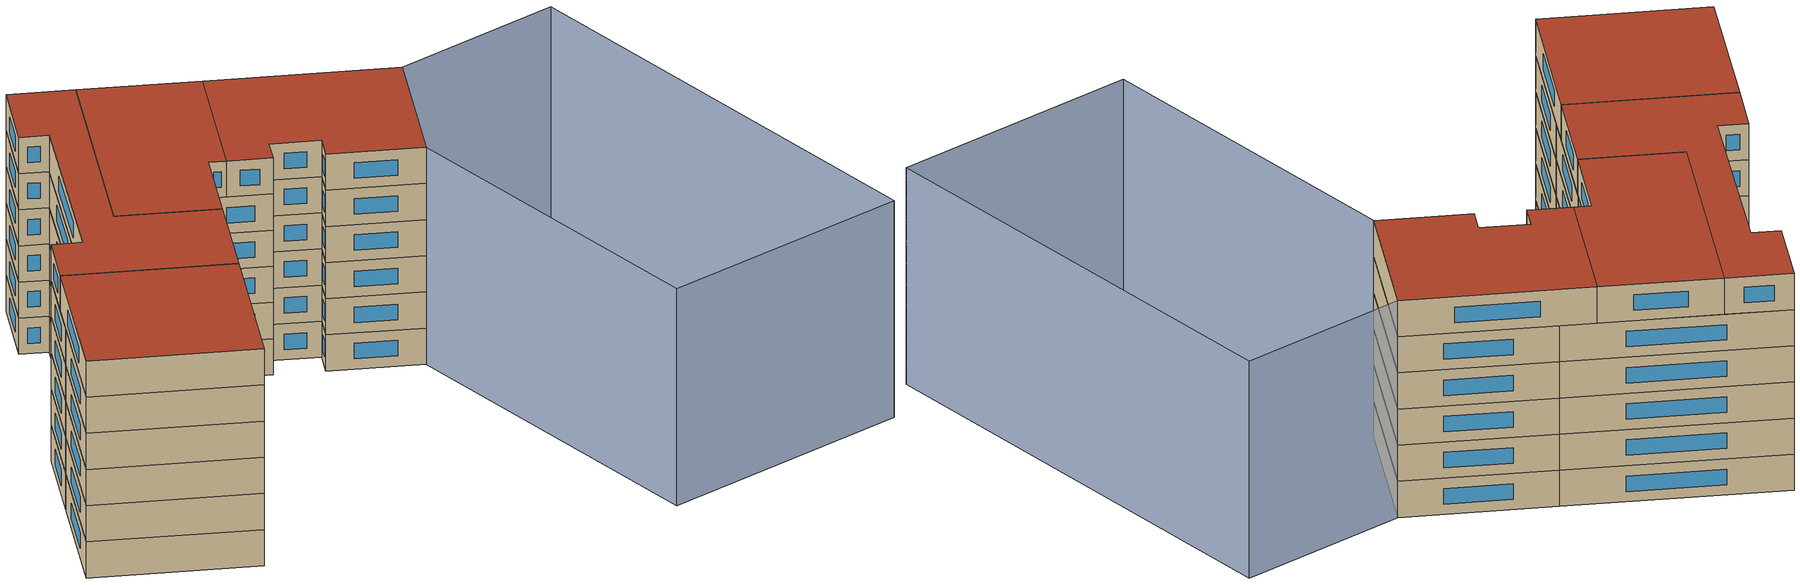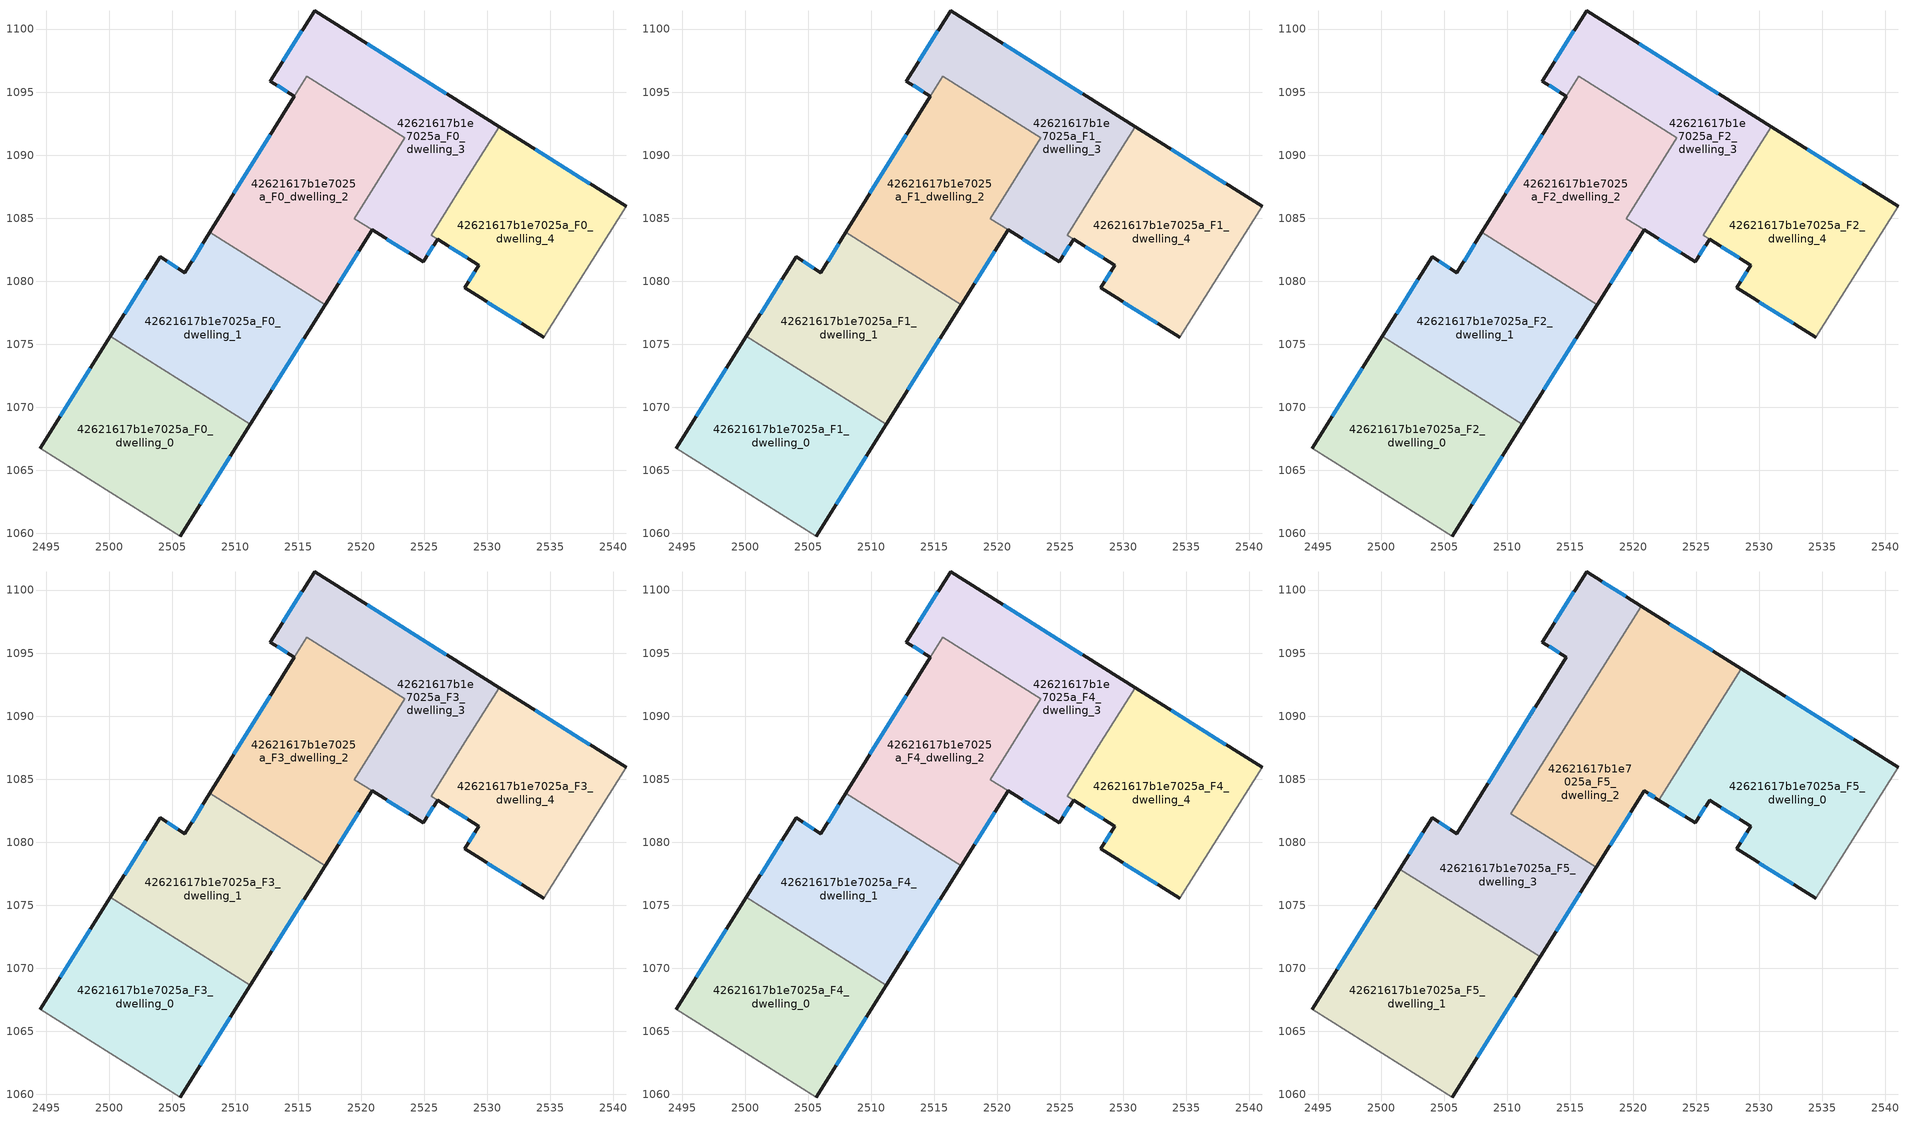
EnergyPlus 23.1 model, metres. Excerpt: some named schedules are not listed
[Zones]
42621617b1e7025a_F0_dwelling_0
 floor ground (EU_floor_Construction): 2511.2,1068.67 2505.61,1059.77 2494.5,1066.74 2500.09,1075.64 z0
 wall outside (EU_wall_Construction): 2505.61,1059.77 2511.2,1068.67 / 2500.09,1075.64 2494.5,1066.74 z0:3
 wall to 42621617b1e7025a_F0_dwelling_1 (EU_wall_Construction): 2511.2,1068.67 2500.09,1075.64 z0:3
 wall adiabatic (EU_wall_Construction): 2494.5,1066.74 2505.61,1059.77 z0:3
 window (EU_Window_Construction): 2507.21,1062.31 2509.6,1066.13 / 2498.49,1073.1 2496.1,1069.29 z0.86:2.14
42621617b1e7025a_F0_dwelling_1
 floor ground (EU_floor_Construction): 2517.14,1078.13 2511.2,1068.67 2500.09,1075.64 2504.03,1081.92 2506,1080.69 2507.98,1083.88 z0
 wall outside (EU_wall_Construction): 2507.98,1083.88 2506,1080.69 2504.03,1081.92 2500.09,1075.64 / 2511.2,1068.67 2517.14,1078.13 z0:3
 wall to 42621617b1e7025a_F0_dwelling_2 (EU_wall_Construction): 2517.14,1078.13 2507.98,1083.88 z0:3
 window (EU_Window_Construction): 2505.44,1081.04 2504.59,1081.57 / 2507.41,1082.96 2506.57,1081.6 / 2512.9,1071.37 2515.44,1075.43 / 2502.9,1080.13 2501.21,1077.44 z0.86:2.14
42621617b1e7025a_F0_dwelling_2
 floor ground (EU_floor_Construction): 2523.46,1091.37 2519.43,1084.97 2520.86,1084.07 2517.14,1078.13 2507.98,1083.88 2515.66,1096.27 z0
 wall outside (EU_wall_Construction): 2517.14,1078.13 2520.86,1084.07 / 2514.68,1094.69 2507.98,1083.88 z0:3
 wall to 42621617b1e7025a_F0_dwelling_3 (EU_wall_Construction): 2520.86,1084.07 2519.43,1084.97 2523.46,1091.37 2515.66,1096.27 2514.68,1094.69 z0:3
 window (EU_Window_Construction): 2518.2,1079.83 2519.8,1082.37 / 2512.76,1091.6 2509.89,1086.97 z0.86:2.14
42621617b1e7025a_F0_dwelling_3
 floor ground (EU_floor_Construction): 2530.93,1092.26 2525.53,1083.65 2526.04,1083.33 2524.91,1081.53 2519.43,1084.97 2523.46,1091.37 2515.65,1096.27 2514.67,1094.69 2512.78,1095.86 2516.28,1101.45 z0
 wall outside (EU_wall_Construction): 2530.93,1092.26 2516.28,1101.45 2512.78,1095.86 2514.67,1094.69 / 2520.86,1084.07 2524.91,1081.53 2526.04,1083.33 z0:3
 wall to 42621617b1e7025a_F0_dwelling_4 (EU_wall_Construction): 2526.04,1083.33 2525.53,1083.65 2528.01,1087.61 2530.93,1092.26 z0:3
 window (EU_Window_Construction): 2513.32,1095.53 2514.13,1095.03 / 2515.28,1099.85 2513.78,1097.46 / 2526.74,1094.89 2520.47,1098.82 / 2525.23,1082.04 2525.72,1082.81 / 2522.02,1083.34 2523.75,1082.26 z0.86:2.14
42621617b1e7025a_F0_dwelling_4
 floor ground (EU_floor_Construction): 2540.99,1085.94 2534.46,1075.54 2528.19,1079.47 2529.33,1081.26 2525.53,1083.65 2530.93,1092.26 z0
 wall outside (EU_wall_Construction): 2540.99,1085.94 2530.93,1092.26 / 2526.04,1083.33 2529.33,1081.26 2528.19,1079.47 2534.46,1075.54 z0:3
 wall adiabatic (EU_wall_Construction): 2534.46,1075.54 2540.99,1085.94 z0:3
 window (EU_Window_Construction): 2529.98,1078.35 2532.67,1076.66 / 2529,1080.75 2528.51,1079.99 / 2538.12,1087.75 2533.8,1090.46 / 2526.98,1082.74 2528.39,1081.85 z0.86:2.14
42621617b1e7025a_F1_dwelling_0
 floor to 42621617b1e7025a_F0_dwelling_0 (EU_floor_Construction): 2511.2,1068.67 2505.61,1059.77 2494.5,1066.74 2500.09,1075.64 z3
 wall outside (EU_wall_Construction): 2505.61,1059.77 2511.2,1068.67 / 2500.09,1075.64 2494.5,1066.74 z3:6
 wall to 42621617b1e7025a_F1_dwelling_1 (EU_wall_Construction): 2511.2,1068.67 2500.09,1075.64 z3:6
 wall adiabatic (EU_wall_Construction): 2494.5,1066.74 2505.61,1059.77 z3:6
 window (EU_Window_Construction): 2507.21,1062.31 2509.6,1066.13 / 2498.49,1073.1 2496.1,1069.29 z3.86:5.14
42621617b1e7025a_F1_dwelling_1
 floor to 42621617b1e7025a_F0_dwelling_1 (EU_floor_Construction): 2517.14,1078.13 2511.2,1068.67 2500.09,1075.64 2504.03,1081.92 2506,1080.69 2507.98,1083.88 z3
 wall outside (EU_wall_Construction): 2507.98,1083.88 2506,1080.69 2504.03,1081.92 2500.09,1075.64 / 2511.2,1068.67 2517.14,1078.13 z3:6
 wall to 42621617b1e7025a_F1_dwelling_2 (EU_wall_Construction): 2517.14,1078.13 2507.98,1083.88 z3:6
 window (EU_Window_Construction): 2505.44,1081.04 2504.59,1081.57 / 2507.41,1082.96 2506.57,1081.6 / 2512.9,1071.37 2515.44,1075.43 / 2502.9,1080.13 2501.21,1077.44 z3.86:5.14
42621617b1e7025a_F1_dwelling_2
 floor to 42621617b1e7025a_F0_dwelling_2 (EU_floor_Construction): 2523.46,1091.37 2519.43,1084.97 2520.86,1084.07 2517.14,1078.13 2507.98,1083.88 2515.66,1096.27 z3
 wall outside (EU_wall_Construction): 2517.14,1078.13 2520.86,1084.07 / 2514.68,1094.69 2507.98,1083.88 z3:6
 wall to 42621617b1e7025a_F1_dwelling_3 (EU_wall_Construction): 2520.86,1084.07 2519.43,1084.97 2523.46,1091.37 2515.66,1096.27 2514.68,1094.69 z3:6
 window (EU_Window_Construction): 2518.2,1079.83 2519.8,1082.37 / 2512.76,1091.6 2509.89,1086.97 z3.86:5.14
42621617b1e7025a_F1_dwelling_3
 floor to 42621617b1e7025a_F0_dwelling_3 (EU_floor_Construction): 2530.93,1092.26 2525.53,1083.65 2526.04,1083.33 2524.91,1081.53 2519.43,1084.97 2523.46,1091.37 2515.65,1096.27 2514.67,1094.69 2512.78,1095.86 2516.28,1101.45 z3
 wall outside (EU_wall_Construction): 2530.93,1092.26 2516.28,1101.45 2512.78,1095.86 2514.67,1094.69 / 2520.86,1084.07 2524.91,1081.53 2526.04,1083.33 z3:6
 wall to 42621617b1e7025a_F1_dwelling_4 (EU_wall_Construction): 2526.04,1083.33 2525.53,1083.65 2528.01,1087.61 2530.93,1092.26 z3:6
 window (EU_Window_Construction): 2513.32,1095.53 2514.13,1095.03 / 2515.28,1099.85 2513.78,1097.46 / 2526.74,1094.89 2520.47,1098.82 / 2525.23,1082.04 2525.72,1082.81 / 2522.02,1083.34 2523.75,1082.26 z3.86:5.14
42621617b1e7025a_F1_dwelling_4
 floor to 42621617b1e7025a_F0_dwelling_4 (EU_floor_Construction): 2540.99,1085.94 2534.46,1075.54 2528.19,1079.47 2529.33,1081.26 2525.53,1083.65 2530.93,1092.26 z3
 wall outside (EU_wall_Construction): 2540.99,1085.94 2530.93,1092.26 / 2526.04,1083.33 2529.33,1081.26 2528.19,1079.47 2534.46,1075.54 z3:6
 wall adiabatic (EU_wall_Construction): 2534.46,1075.54 2540.99,1085.94 z3:6
 window (EU_Window_Construction): 2529.98,1078.35 2532.67,1076.66 / 2529,1080.75 2528.51,1079.99 / 2538.12,1087.75 2533.8,1090.46 / 2526.98,1082.74 2528.39,1081.85 z3.86:5.14
42621617b1e7025a_F2_dwelling_0
 floor to 42621617b1e7025a_F1_dwelling_0 (EU_floor_Construction): 2511.2,1068.67 2505.61,1059.77 2494.5,1066.74 2500.09,1075.64 z6
 wall outside (EU_wall_Construction): 2505.61,1059.77 2511.2,1068.67 / 2500.09,1075.64 2494.5,1066.74 z6:9
 wall to 42621617b1e7025a_F2_dwelling_1 (EU_wall_Construction): 2511.2,1068.67 2500.09,1075.64 z6:9
 wall adiabatic (EU_wall_Construction): 2494.5,1066.74 2505.61,1059.77 z6:9
 window (EU_Window_Construction): 2507.21,1062.31 2509.6,1066.13 / 2498.49,1073.1 2496.1,1069.29 z6.86:8.14
42621617b1e7025a_F2_dwelling_1
 floor to 42621617b1e7025a_F1_dwelling_1 (EU_floor_Construction): 2517.14,1078.13 2511.2,1068.67 2500.09,1075.64 2504.03,1081.92 2506,1080.69 2507.98,1083.88 z6
 wall outside (EU_wall_Construction): 2507.98,1083.88 2506,1080.69 2504.03,1081.92 2500.09,1075.64 / 2511.2,1068.67 2517.14,1078.13 z6:9
 wall to 42621617b1e7025a_F2_dwelling_2 (EU_wall_Construction): 2517.14,1078.13 2507.98,1083.88 z6:9
 window (EU_Window_Construction): 2505.44,1081.04 2504.59,1081.57 / 2507.41,1082.96 2506.57,1081.6 / 2512.9,1071.37 2515.44,1075.43 / 2502.9,1080.13 2501.21,1077.44 z6.86:8.14
42621617b1e7025a_F2_dwelling_2
 floor to 42621617b1e7025a_F1_dwelling_2 (EU_floor_Construction): 2523.46,1091.37 2519.43,1084.97 2520.86,1084.07 2517.14,1078.13 2507.98,1083.88 2515.66,1096.27 z6
 wall outside (EU_wall_Construction): 2517.14,1078.13 2520.86,1084.07 / 2514.68,1094.69 2507.98,1083.88 z6:9
 wall to 42621617b1e7025a_F2_dwelling_3 (EU_wall_Construction): 2520.86,1084.07 2519.43,1084.97 2523.46,1091.37 2515.66,1096.27 2514.68,1094.69 z6:9
 window (EU_Window_Construction): 2518.2,1079.83 2519.8,1082.37 / 2512.76,1091.6 2509.89,1086.97 z6.86:8.14
42621617b1e7025a_F2_dwelling_3
 floor to 42621617b1e7025a_F1_dwelling_3 (EU_floor_Construction): 2530.93,1092.26 2525.53,1083.65 2526.04,1083.33 2524.91,1081.53 2519.43,1084.97 2523.46,1091.37 2515.65,1096.27 2514.67,1094.69 2512.78,1095.86 2516.28,1101.45 z6
 wall outside (EU_wall_Construction): 2530.93,1092.26 2516.28,1101.45 2512.78,1095.86 2514.67,1094.69 / 2520.86,1084.07 2524.91,1081.53 2526.04,1083.33 z6:9
 wall to 42621617b1e7025a_F2_dwelling_4 (EU_wall_Construction): 2526.04,1083.33 2525.53,1083.65 2528.01,1087.61 2530.93,1092.26 z6:9
 window (EU_Window_Construction): 2513.32,1095.53 2514.13,1095.03 / 2515.28,1099.85 2513.78,1097.46 / 2526.74,1094.89 2520.47,1098.82 / 2525.23,1082.04 2525.72,1082.81 / 2522.02,1083.34 2523.75,1082.26 z6.86:8.14
42621617b1e7025a_F2_dwelling_4
 floor to 42621617b1e7025a_F1_dwelling_4 (EU_floor_Construction): 2540.99,1085.94 2534.46,1075.54 2528.19,1079.47 2529.33,1081.26 2525.53,1083.65 2530.93,1092.26 z6
 wall outside (EU_wall_Construction): 2540.99,1085.94 2530.93,1092.26 / 2526.04,1083.33 2529.33,1081.26 2528.19,1079.47 2534.46,1075.54 z6:9
 wall adiabatic (EU_wall_Construction): 2534.46,1075.54 2540.99,1085.94 z6:9
 window (EU_Window_Construction): 2529.98,1078.35 2532.67,1076.66 / 2529,1080.75 2528.51,1079.99 / 2538.12,1087.75 2533.8,1090.46 / 2526.98,1082.74 2528.39,1081.85 z6.86:8.14
42621617b1e7025a_F3_dwelling_0
 floor to 42621617b1e7025a_F2_dwelling_0 (EU_floor_Construction): 2511.2,1068.67 2505.61,1059.77 2494.5,1066.74 2500.09,1075.64 z9
 wall outside (EU_wall_Construction): 2505.61,1059.77 2511.2,1068.67 / 2500.09,1075.64 2494.5,1066.74 z9:12
 wall to 42621617b1e7025a_F3_dwelling_1 (EU_wall_Construction): 2511.2,1068.67 2500.09,1075.64 z9:12
 wall adiabatic (EU_wall_Construction): 2494.5,1066.74 2505.61,1059.77 z9:12
 window (EU_Window_Construction): 2507.21,1062.31 2509.6,1066.13 / 2498.49,1073.1 2496.1,1069.29 z9.86:11.14
42621617b1e7025a_F3_dwelling_1
 floor to 42621617b1e7025a_F2_dwelling_1 (EU_floor_Construction): 2517.14,1078.13 2511.2,1068.67 2500.09,1075.64 2504.03,1081.92 2506,1080.69 2507.98,1083.88 z9
 wall outside (EU_wall_Construction): 2507.98,1083.88 2506,1080.69 2504.03,1081.92 2500.09,1075.64 / 2511.2,1068.67 2517.14,1078.13 z9:12
 wall to 42621617b1e7025a_F3_dwelling_2 (EU_wall_Construction): 2517.14,1078.13 2507.98,1083.88 z9:12
 window (EU_Window_Construction): 2505.44,1081.04 2504.59,1081.57 / 2507.41,1082.96 2506.57,1081.6 / 2512.9,1071.37 2515.44,1075.43 / 2502.9,1080.13 2501.21,1077.44 z9.86:11.14
42621617b1e7025a_F3_dwelling_2
 floor to 42621617b1e7025a_F2_dwelling_2 (EU_floor_Construction): 2523.46,1091.37 2519.43,1084.97 2520.86,1084.07 2517.14,1078.13 2507.98,1083.88 2515.66,1096.27 z9
 wall outside (EU_wall_Construction): 2517.14,1078.13 2520.86,1084.07 / 2514.68,1094.69 2507.98,1083.88 z9:12
 wall to 42621617b1e7025a_F3_dwelling_3 (EU_wall_Construction): 2520.86,1084.07 2519.43,1084.97 2523.46,1091.37 2515.66,1096.27 2514.68,1094.69 z9:12
 window (EU_Window_Construction): 2518.2,1079.83 2519.8,1082.37 / 2512.76,1091.6 2509.89,1086.97 z9.86:11.14
42621617b1e7025a_F3_dwelling_3
 floor to 42621617b1e7025a_F2_dwelling_3 (EU_floor_Construction): 2530.93,1092.26 2525.53,1083.65 2526.04,1083.33 2524.91,1081.53 2519.43,1084.97 2523.46,1091.37 2515.65,1096.27 2514.67,1094.69 2512.78,1095.86 2516.28,1101.45 z9
 wall outside (EU_wall_Construction): 2530.93,1092.26 2516.28,1101.45 2512.78,1095.86 2514.67,1094.69 / 2520.86,1084.07 2524.91,1081.53 2526.04,1083.33 z9:12
 wall to 42621617b1e7025a_F3_dwelling_4 (EU_wall_Construction): 2526.04,1083.33 2525.53,1083.65 2528.01,1087.61 2530.93,1092.26 z9:12
 window (EU_Window_Construction): 2513.32,1095.53 2514.13,1095.03 / 2515.28,1099.85 2513.78,1097.46 / 2526.74,1094.89 2520.47,1098.82 / 2525.23,1082.04 2525.72,1082.81 / 2522.02,1083.34 2523.75,1082.26 z9.86:11.14
42621617b1e7025a_F3_dwelling_4
 floor to 42621617b1e7025a_F2_dwelling_4 (EU_floor_Construction): 2540.99,1085.94 2534.46,1075.54 2528.19,1079.47 2529.33,1081.26 2525.53,1083.65 2530.93,1092.26 z9
 wall outside (EU_wall_Construction): 2540.99,1085.94 2530.93,1092.26 / 2526.04,1083.33 2529.33,1081.26 2528.19,1079.47 2534.46,1075.54 z9:12
 wall adiabatic (EU_wall_Construction): 2534.46,1075.54 2540.99,1085.94 z9:12
 window (EU_Window_Construction): 2529.98,1078.35 2532.67,1076.66 / 2529,1080.75 2528.51,1079.99 / 2538.12,1087.75 2533.8,1090.46 / 2526.98,1082.74 2528.39,1081.85 z9.86:11.14
42621617b1e7025a_F4_dwelling_0
 floor to 42621617b1e7025a_F3_dwelling_0 (EU_floor_Construction): 2511.2,1068.67 2505.61,1059.77 2494.5,1066.74 2500.09,1075.64 z12
 wall outside (EU_wall_Construction): 2505.61,1059.77 2511.2,1068.67 / 2500.09,1075.64 2494.5,1066.74 z12:15
 wall to 42621617b1e7025a_F4_dwelling_1 (EU_wall_Construction): 2511.2,1068.67 2500.09,1075.64 z12:15
 wall adiabatic (EU_wall_Construction): 2494.5,1066.74 2505.61,1059.77 z12:15
 window (EU_Window_Construction): 2507.21,1062.31 2509.6,1066.13 / 2498.49,1073.1 2496.1,1069.29 z12.86:14.14
42621617b1e7025a_F4_dwelling_1
 floor to 42621617b1e7025a_F3_dwelling_1 (EU_floor_Construction): 2517.14,1078.13 2511.2,1068.67 2500.09,1075.64 2504.03,1081.92 2506,1080.69 2507.98,1083.88 z12
 wall outside (EU_wall_Construction): 2507.98,1083.88 2506,1080.69 2504.03,1081.92 2500.09,1075.64 / 2511.2,1068.67 2517.14,1078.13 z12:15
 wall to 42621617b1e7025a_F4_dwelling_2 (EU_wall_Construction): 2517.14,1078.13 2507.98,1083.88 z12:15
 window (EU_Window_Construction): 2505.44,1081.04 2504.59,1081.57 / 2507.41,1082.96 2506.57,1081.6 / 2512.9,1071.37 2515.44,1075.43 / 2502.9,1080.13 2501.21,1077.44 z12.86:14.14
42621617b1e7025a_F4_dwelling_2
 floor to 42621617b1e7025a_F3_dwelling_2 (EU_floor_Construction): 2523.46,1091.37 2519.43,1084.97 2520.86,1084.07 2517.14,1078.13 2507.98,1083.88 2515.66,1096.27 z12
 wall outside (EU_wall_Construction): 2517.14,1078.13 2520.86,1084.07 / 2514.68,1094.69 2507.98,1083.88 z12:15
 wall to 42621617b1e7025a_F4_dwelling_3 (EU_wall_Construction): 2520.86,1084.07 2519.43,1084.97 2523.46,1091.37 2515.66,1096.27 2514.68,1094.69 z12:15
 window (EU_Window_Construction): 2518.2,1079.83 2519.8,1082.37 / 2512.76,1091.6 2509.89,1086.97 z12.86:14.14
42621617b1e7025a_F4_dwelling_3
 floor to 42621617b1e7025a_F3_dwelling_3 (EU_floor_Construction): 2530.93,1092.26 2525.53,1083.65 2526.04,1083.33 2524.91,1081.53 2519.43,1084.97 2523.46,1091.37 2515.65,1096.27 2514.67,1094.69 2512.78,1095.86 2516.28,1101.45 z12
 wall outside (EU_wall_Construction): 2530.93,1092.26 2516.28,1101.45 2512.78,1095.86 2514.67,1094.69 / 2520.86,1084.07 2524.91,1081.53 2526.04,1083.33 z12:15
 wall to 42621617b1e7025a_F4_dwelling_4 (EU_wall_Construction): 2526.04,1083.33 2525.53,1083.65 2528.01,1087.61 2530.93,1092.26 z12:15
 window (EU_Window_Construction): 2513.32,1095.53 2514.13,1095.03 / 2515.28,1099.85 2513.78,1097.46 / 2526.74,1094.89 2520.47,1098.82 / 2525.23,1082.04 2525.72,1082.81 / 2522.02,1083.34 2523.75,1082.26 z12.86:14.14
42621617b1e7025a_F4_dwelling_4
 floor to 42621617b1e7025a_F3_dwelling_4 (EU_floor_Construction): 2540.99,1085.94 2534.46,1075.54 2528.19,1079.47 2529.33,1081.26 2525.53,1083.65 2530.93,1092.26 z12
 wall outside (EU_wall_Construction): 2540.99,1085.94 2530.93,1092.26 / 2526.04,1083.33 2529.33,1081.26 2528.19,1079.47 2534.46,1075.54 z12:15
 wall adiabatic (EU_wall_Construction): 2534.46,1075.54 2540.99,1085.94 z12:15
 window (EU_Window_Construction): 2529.98,1078.35 2532.67,1076.66 / 2529,1080.75 2528.51,1079.99 / 2538.12,1087.75 2533.8,1090.46 / 2526.98,1082.74 2528.39,1081.85 z12.86:14.14
42621617b1e7025a_F5_dwelling_0
 floor to 42621617b1e7025a_F4_dwelling_4 (EU_floor_Construction): 2540.99,1085.94 2534.46,1075.54 2528.19,1079.47 2529.33,1081.26 2525.53,1083.65 2530.93,1092.26 z15
 floor to 42621617b1e7025a_F4_dwelling_3 (EU_floor_Construction): 2530.93,1092.26 2525.53,1083.65 2526.04,1083.33 2524.91,1081.53 2522.02,1083.34 2528.55,1093.75 z15
 wall outside (EU_wall_Construction): 2522.02,1083.34 2524.91,1081.53 2526.04,1083.33 2529.33,1081.26 2528.19,1079.47 2534.46,1075.54 / 2540.99,1085.94 2528.55,1093.75 z15:18
 wall to 42621617b1e7025a_F5_dwelling_2 (EU_wall_Construction): 2528.55,1093.75 2522.02,1083.34 z15:18
 wall adiabatic (EU_wall_Construction): 2534.46,1075.54 2540.99,1085.94 z15:18
 window (EU_Window_Construction): 2526.98,1082.74 2528.39,1081.85 / 2525.23,1082.04 2525.72,1082.81 / 2522.85,1082.83 2524.09,1082.05 / 2537.44,1088.17 2532.11,1091.52 / 2529.98,1078.35 2532.67,1076.66 / 2529,1080.75 2528.51,1079.99 z15.86:17.14
 roof outside (EU_roof_Construction): 2534.46,1075.54 2540.99,1085.94 2528.55,1093.75 2522.02,1083.34 2524.91,1081.53 2526.04,1083.33 2529.33,1081.26 2528.19,1079.47 z18
42621617b1e7025a_F5_dwelling_1
 floor to 42621617b1e7025a_F4_dwelling_0 (EU_floor_Construction): 2511.2,1068.67 2505.61,1059.77 2494.5,1066.74 2500.09,1075.64 z15
 floor to 42621617b1e7025a_F4_dwelling_1 (EU_floor_Construction): 2512.59,1070.89 2511.2,1068.67 2500.09,1075.64 2501.48,1077.87 z15
 wall outside (EU_wall_Construction): 2501.48,1077.87 2494.5,1066.74 / 2505.61,1059.77 2512.59,1070.89 z15:18
 wall adiabatic (EU_wall_Construction): 2494.5,1066.74 2505.61,1059.77 z15:18
 wall to 42621617b1e7025a_F5_dwelling_3 (EU_wall_Construction): 2512.59,1070.89 2501.48,1077.87 z15:18
 window (EU_Window_Construction): 2499.49,1074.69 2496.5,1069.92 / 2507.61,1062.95 2510.6,1067.71 z15.86:17.14
 roof outside (EU_roof_Construction): 2505.61,1059.77 2512.59,1070.89 2501.48,1077.87 2494.5,1066.74 z18
42621617b1e7025a_F5_dwelling_2
 floor to 42621617b1e7025a_F4_dwelling_2 (EU_floor_Construction): 2523.46,1091.37 2519.43,1084.97 2520.86,1084.07 2517.14,1078.13 2510.36,1082.38 2518.11,1094.73 z15
 floor to 42621617b1e7025a_F4_dwelling_3 (EU_floor_Construction): 2528.55,1093.75 2522.02,1083.34 2519.43,1084.97 2523.46,1091.37 2518.11,1094.73 2520.62,1098.73 z15
 floor to 42621617b1e7025a_F4_dwelling_1 (EU_floor_Construction): 2517.14,1078.13 2517.06,1078.01 2510.29,1082.26 2510.36,1082.38 z15
 wall outside (EU_wall_Construction): 2517.06,1078.01 2520.86,1084.07 2522.02,1083.34 / 2528.55,1093.75 2520.62,1098.73 z15:18
 wall to 42621617b1e7025a_F5_dwelling_3 (EU_wall_Construction): 2520.62,1098.73 2510.29,1082.26 2517.06,1078.01 z15:18
 window (EU_Window_Construction): 2521.19,1083.86 2521.69,1083.55 / 2518.15,1079.74 2519.78,1082.34 / 2526.29,1095.17 2522.89,1097.31 z15.86:17.14
 roof outside (EU_roof_Construction): 2522.02,1083.34 2528.55,1093.75 2520.62,1098.73 2510.29,1082.26 2517.06,1078.01 2520.86,1084.07 z18
42621617b1e7025a_F5_dwelling_3
 floor to 42621617b1e7025a_F4_dwelling_1 (EU_floor_Construction): 2517.06,1078.01 2512.59,1070.89 2501.48,1077.87 2504.03,1081.92 2506,1080.69 2507.98,1083.88 2510.36,1082.38 2510.29,1082.26 z15
 floor to 42621617b1e7025a_F4_dwelling_2 (EU_floor_Construction): 2518.11,1094.73 2510.36,1082.38 2507.98,1083.88 2515.66,1096.27 z15
 floor to 42621617b1e7025a_F4_dwelling_3 (EU_floor_Construction): 2520.62,1098.73 2518.11,1094.73 2515.65,1096.27 2514.67,1094.69 2512.78,1095.86 2516.28,1101.45 z15
 floor adiabatic (EU_floor_Construction): 2515.66,1096.27 2506,1080.69 2514.67,1094.69 z15
 wall outside (EU_wall_Construction): 2520.62,1098.73 2516.28,1101.45 2512.78,1095.86 2514.67,1094.69 2506,1080.69 2504.03,1081.92 2501.48,1077.87 / 2512.59,1070.89 2517.06,1078.01 z15:18
 window (EU_Window_Construction): 2513.32,1095.53 2514.13,1095.03 / 2515.28,1099.85 2513.78,1097.46 / 2519.38,1099.51 2517.52,1100.67 / 2513.87,1072.93 2515.79,1075.98 / 2503.3,1080.76 2502.21,1079.02 / 2505.44,1081.04 2504.59,1081.57 / 2512.2,1090.69 2508.48,1084.69 z15.86:17.14
 roof outside (EU_roof_Construction): 2517.06,1078.01 2510.29,1082.26 2520.62,1098.73 2516.28,1101.45 2512.78,1095.86 2514.67,1094.69 2506,1080.69 2504.03,1081.92 2501.48,1077.87 2512.59,1070.89 z18
shading: 2555.2,1085.96 2555.22,1047.32 / 2555.22,1047.32 2534.48,1047.31 / 2534.48,1047.31 2534.46,1085.95 / 2534.46,1085.95 2555.2,1085.96 z0:18
[Building]
EU S2 Campaign: North Axis=0; Terrain=City; Solar Distribution=FullExterior
[Site:Location]
Helsinki-Vantaa.AP: Latitude=60.317; Longitude=24.963; Time Zone=2; Elevation=54.6
[SizingPeriod:WeatherFileDays]
AnnualSizingPeriod: Begin Month=1; Begin Day of Month=1; End Month=12; End Day of Month=31; Day of Week for Start Day=Monday; Use Weather File Daylight Saving Period=No; Use Weather File Rain and Snow Indicators=No
[MATERIAL]
EU_InternalMass_Material: Roughness=MediumRough; Thickness=0.1; Conductivity=1; Density=1800; Specific Heat=900; Thermal Absorptance=0.9; Solar Absorptance=0.7; Visible Absorptance=0.7
[MATERIAL:NOMASS] Roughness=MediumRough; Thermal Absorptance=0.9; Solar Absorptance=0.7; Visible Absorptance=0.7
Name | Thermal Resistance
EU_wall_NoMass | 5.91765
EU_roof_NoMass | 11.1778
EU_floor_NoMass | 6.2875
[WINDOWMATERIAL:SIMPLEGLAZINGSYSTEM]
EU_Window_SimpleGlazing: UFactor=0.994035; Solar Heat Gain Coefficient=0.7; Visible Transmittance=0.7
[CONSTRUCTION]
EU_wall_Construction: EU_wall_NoMass
EU_roof_Construction: EU_roof_NoMass
EU_floor_Construction: EU_floor_NoMass
EU_Window_Construction: EU_Window_SimpleGlazing
EU_InternalMass_Construction: EU_InternalMass_Material
[ZONE] Type=1; Multiplier=1; Ceiling Height=autocalculate; Floor Area=autocalculate; Part of Total Floor Area=Yes
Name | Volume
42621617b1e7025a_F0_dwelling_0; 42621617b1e7025a_F1_dwelling_0; 42621617b1e7025a_F2_dwelling_0; 42621617b1e7025a_F3_dwelling_0; 42621617b1e7025a_F4_dwelling_0 | 413.416
42621617b1e7025a_F5_dwelling_0 | 516.792
42621617b1e7025a_F0_dwelling_1; 42621617b1e7025a_F1_dwelling_1; 42621617b1e7025a_F2_dwelling_1; 42621617b1e7025a_F3_dwelling_1; 42621617b1e7025a_F4_dwelling_1 | 413.435
42621617b1e7025a_F5_dwelling_1 | 516.771
42621617b1e7025a_F0_dwelling_2; 42621617b1e7025a_F1_dwelling_2; 42621617b1e7025a_F2_dwelling_2; 42621617b1e7025a_F3_dwelling_2; 42621617b1e7025a_F4_dwelling_2 | 436.389
42621617b1e7025a_F5_dwelling_2 | 516.796
42621617b1e7025a_F0_dwelling_3; 42621617b1e7025a_F1_dwelling_3; 42621617b1e7025a_F2_dwelling_3; 42621617b1e7025a_F3_dwelling_3; 42621617b1e7025a_F4_dwelling_3 | 394.249
42621617b1e7025a_F5_dwelling_3 | 516.769
42621617b1e7025a_F0_dwelling_4; 42621617b1e7025a_F1_dwelling_4; 42621617b1e7025a_F2_dwelling_4; 42621617b1e7025a_F3_dwelling_4; 42621617b1e7025a_F4_dwelling_4 | 409.533
[INTERNALMASS] Construction=EU_InternalMass_Construction
Name | Zone or ZoneList | Surface Area
42621617b1e7025a_F0_dwelling_0_EU_InternalMass | 42621617b1e7025a_F0_dwelling_0 | 137.806
42621617b1e7025a_F0_dwelling_1_EU_InternalMass | 42621617b1e7025a_F0_dwelling_1 | 137.811
42621617b1e7025a_F0_dwelling_2_EU_InternalMass | 42621617b1e7025a_F0_dwelling_2 | 145.494
42621617b1e7025a_F0_dwelling_3_EU_InternalMass | 42621617b1e7025a_F0_dwelling_3 | 131.412
42621617b1e7025a_F0_dwelling_4_EU_InternalMass | 42621617b1e7025a_F0_dwelling_4 | 136.51
42621617b1e7025a_F1_dwelling_0_EU_InternalMass | 42621617b1e7025a_F1_dwelling_0 | 137.806
42621617b1e7025a_F1_dwelling_1_EU_InternalMass | 42621617b1e7025a_F1_dwelling_1 | 137.811
42621617b1e7025a_F1_dwelling_2_EU_InternalMass | 42621617b1e7025a_F1_dwelling_2 | 145.494
42621617b1e7025a_F1_dwelling_3_EU_InternalMass | 42621617b1e7025a_F1_dwelling_3 | 131.412
42621617b1e7025a_F1_dwelling_4_EU_InternalMass | 42621617b1e7025a_F1_dwelling_4 | 136.51
42621617b1e7025a_F2_dwelling_0_EU_InternalMass | 42621617b1e7025a_F2_dwelling_0 | 137.806
42621617b1e7025a_F2_dwelling_1_EU_InternalMass | 42621617b1e7025a_F2_dwelling_1 | 137.811
42621617b1e7025a_F2_dwelling_2_EU_InternalMass | 42621617b1e7025a_F2_dwelling_2 | 145.494
42621617b1e7025a_F2_dwelling_3_EU_InternalMass | 42621617b1e7025a_F2_dwelling_3 | 131.412
42621617b1e7025a_F2_dwelling_4_EU_InternalMass | 42621617b1e7025a_F2_dwelling_4 | 136.51
42621617b1e7025a_F3_dwelling_0_EU_InternalMass | 42621617b1e7025a_F3_dwelling_0 | 137.806
42621617b1e7025a_F3_dwelling_1_EU_InternalMass | 42621617b1e7025a_F3_dwelling_1 | 137.811
42621617b1e7025a_F3_dwelling_2_EU_InternalMass | 42621617b1e7025a_F3_dwelling_2 | 145.494
42621617b1e7025a_F3_dwelling_3_EU_InternalMass | 42621617b1e7025a_F3_dwelling_3 | 131.412
42621617b1e7025a_F3_dwelling_4_EU_InternalMass | 42621617b1e7025a_F3_dwelling_4 | 136.51
42621617b1e7025a_F4_dwelling_0_EU_InternalMass | 42621617b1e7025a_F4_dwelling_0 | 137.806
42621617b1e7025a_F4_dwelling_1_EU_InternalMass | 42621617b1e7025a_F4_dwelling_1 | 137.811
42621617b1e7025a_F4_dwelling_2_EU_InternalMass | 42621617b1e7025a_F4_dwelling_2 | 145.494
42621617b1e7025a_F4_dwelling_3_EU_InternalMass | 42621617b1e7025a_F4_dwelling_3 | 131.412
42621617b1e7025a_F4_dwelling_4_EU_InternalMass | 42621617b1e7025a_F4_dwelling_4 | 136.51
42621617b1e7025a_F5_dwelling_0_EU_InternalMass | 42621617b1e7025a_F5_dwelling_0 | 172.264
42621617b1e7025a_F5_dwelling_1_EU_InternalMass | 42621617b1e7025a_F5_dwelling_1 | 172.257
42621617b1e7025a_F5_dwelling_2_EU_InternalMass | 42621617b1e7025a_F5_dwelling_2 | 172.264
42621617b1e7025a_F5_dwelling_3_EU_InternalMass | 42621617b1e7025a_F5_dwelling_3 | 172.256
[OTHEREQUIPMENT] Fuel Type=Electricity; Design Level Calculation Method=Watts/Area; Power per Zone Floor Area=1; Fraction Latent=0; Fraction Radiant=0; Fraction Lost=0; Carbon Dioxide Generation Rate=0; EndUse Subcategory=EU_Step8_InternalGains
Name | Zone or ZoneList or Space or SpaceList | Schedule
EU_Step8_InternalGain_42621617b1e7025a_F0_dwelling_0_f000 | 42621617b1e7025a_F0_dwelling_0 | EU_Step8_GainSchedule_42621617b1e7025a_F0_dwelling_0_f000
EU_Step8_InternalGain_42621617b1e7025a_F0_dwelling_1_f000 | 42621617b1e7025a_F0_dwelling_1 | EU_Step8_GainSchedule_42621617b1e7025a_F0_dwelling_1_f000
EU_Step8_InternalGain_42621617b1e7025a_F0_dwelling_2_f000 | 42621617b1e7025a_F0_dwelling_2 | EU_Step8_GainSchedule_42621617b1e7025a_F0_dwelling_2_f000
EU_Step8_InternalGain_42621617b1e7025a_F0_dwelling_3_f000 | 42621617b1e7025a_F0_dwelling_3 | EU_Step8_GainSchedule_42621617b1e7025a_F0_dwelling_3_f000
EU_Step8_InternalGain_42621617b1e7025a_F0_dwelling_4_f000 | 42621617b1e7025a_F0_dwelling_4 | EU_Step8_GainSchedule_42621617b1e7025a_F0_dwelling_4_f000
EU_Step8_InternalGain_42621617b1e7025a_F1_dwelling_0_f000 | 42621617b1e7025a_F1_dwelling_0 | EU_Step8_GainSchedule_42621617b1e7025a_F1_dwelling_0_f000
EU_Step8_InternalGain_42621617b1e7025a_F1_dwelling_1_f000 | 42621617b1e7025a_F1_dwelling_1 | EU_Step8_GainSchedule_42621617b1e7025a_F1_dwelling_1_f000
EU_Step8_InternalGain_42621617b1e7025a_F1_dwelling_2_f000 | 42621617b1e7025a_F1_dwelling_2 | EU_Step8_GainSchedule_42621617b1e7025a_F1_dwelling_2_f000
EU_Step8_InternalGain_42621617b1e7025a_F1_dwelling_3_f000 | 42621617b1e7025a_F1_dwelling_3 | EU_Step8_GainSchedule_42621617b1e7025a_F1_dwelling_3_f000
EU_Step8_InternalGain_42621617b1e7025a_F1_dwelling_4_f000 | 42621617b1e7025a_F1_dwelling_4 | EU_Step8_GainSchedule_42621617b1e7025a_F1_dwelling_4_f000
EU_Step8_InternalGain_42621617b1e7025a_F2_dwelling_0_f000 | 42621617b1e7025a_F2_dwelling_0 | EU_Step8_GainSchedule_42621617b1e7025a_F2_dwelling_0_f000
EU_Step8_InternalGain_42621617b1e7025a_F2_dwelling_1_f000 | 42621617b1e7025a_F2_dwelling_1 | EU_Step8_GainSchedule_42621617b1e7025a_F2_dwelling_1_f000
EU_Step8_InternalGain_42621617b1e7025a_F2_dwelling_2_f000 | 42621617b1e7025a_F2_dwelling_2 | EU_Step8_GainSchedule_42621617b1e7025a_F2_dwelling_2_f000
EU_Step8_InternalGain_42621617b1e7025a_F2_dwelling_3_f000 | 42621617b1e7025a_F2_dwelling_3 | EU_Step8_GainSchedule_42621617b1e7025a_F2_dwelling_3_f000
EU_Step8_InternalGain_42621617b1e7025a_F2_dwelling_4_f000 | 42621617b1e7025a_F2_dwelling_4 | EU_Step8_GainSchedule_42621617b1e7025a_F2_dwelling_4_f000
EU_Step8_InternalGain_42621617b1e7025a_F3_dwelling_0_f000 | 42621617b1e7025a_F3_dwelling_0 | EU_Step8_GainSchedule_42621617b1e7025a_F3_dwelling_0_f000
EU_Step8_InternalGain_42621617b1e7025a_F3_dwelling_1_f000 | 42621617b1e7025a_F3_dwelling_1 | EU_Step8_GainSchedule_42621617b1e7025a_F3_dwelling_1_f000
EU_Step8_InternalGain_42621617b1e7025a_F3_dwelling_2_f000 | 42621617b1e7025a_F3_dwelling_2 | EU_Step8_GainSchedule_42621617b1e7025a_F3_dwelling_2_f000
EU_Step8_InternalGain_42621617b1e7025a_F3_dwelling_3_f000 | 42621617b1e7025a_F3_dwelling_3 | EU_Step8_GainSchedule_42621617b1e7025a_F3_dwelling_3_f000
EU_Step8_InternalGain_42621617b1e7025a_F3_dwelling_4_f000 | 42621617b1e7025a_F3_dwelling_4 | EU_Step8_GainSchedule_42621617b1e7025a_F3_dwelling_4_f000
EU_Step8_InternalGain_42621617b1e7025a_F4_dwelling_0_f000 | 42621617b1e7025a_F4_dwelling_0 | EU_Step8_GainSchedule_42621617b1e7025a_F4_dwelling_0_f000
EU_Step8_InternalGain_42621617b1e7025a_F4_dwelling_1_f000 | 42621617b1e7025a_F4_dwelling_1 | EU_Step8_GainSchedule_42621617b1e7025a_F4_dwelling_1_f000
EU_Step8_InternalGain_42621617b1e7025a_F4_dwelling_2_f000 | 42621617b1e7025a_F4_dwelling_2 | EU_Step8_GainSchedule_42621617b1e7025a_F4_dwelling_2_f000
EU_Step8_InternalGain_42621617b1e7025a_F4_dwelling_3_f000 | 42621617b1e7025a_F4_dwelling_3 | EU_Step8_GainSchedule_42621617b1e7025a_F4_dwelling_3_f000
EU_Step8_InternalGain_42621617b1e7025a_F4_dwelling_4_f000 | 42621617b1e7025a_F4_dwelling_4 | EU_Step8_GainSchedule_42621617b1e7025a_F4_dwelling_4_f000
EU_Step8_InternalGain_42621617b1e7025a_F5_dwelling_0_f000 | 42621617b1e7025a_F5_dwelling_0 | EU_Step8_GainSchedule_42621617b1e7025a_F5_dwelling_0_f000
EU_Step8_InternalGain_42621617b1e7025a_F5_dwelling_1_f000 | 42621617b1e7025a_F5_dwelling_1 | EU_Step8_GainSchedule_42621617b1e7025a_F5_dwelling_1_f000
EU_Step8_InternalGain_42621617b1e7025a_F5_dwelling_2_f000 | 42621617b1e7025a_F5_dwelling_2 | EU_Step8_GainSchedule_42621617b1e7025a_F5_dwelling_2_f000
EU_Step8_InternalGain_42621617b1e7025a_F5_dwelling_3_f000 | 42621617b1e7025a_F5_dwelling_3 | EU_Step8_GainSchedule_42621617b1e7025a_F5_dwelling_3_f000
[ZONEVENTILATION:DESIGNFLOWRATE] Schedule=EU_AlwaysOn; Design Flow Rate Calculation Method=AirChanges/Hour; Air Changes per Hour=0.596421; Ventilation Type=Natural; Fan Pressure Rise=0; Fan Total Efficiency=1; Constant Term Coefficient=1; Temperature Term Coefficient=0; Velocity Term Coefficient=0; Velocity Squared Term Coefficient=0; Minimum Indoor Temperature=-100; Maximum Indoor Temperature=100; Delta Temperature=-100; Minimum Outdoor Temperature=-100; Maximum Outdoor Temperature=100; Maximum Wind Speed=40
Name | Zone or ZoneList or Space or SpaceList
EU_ConstantAir_42621617b1e7025a_F0_dwelling_0 | 42621617b1e7025a_F0_dwelling_0
EU_ConstantAir_42621617b1e7025a_F0_dwelling_1 | 42621617b1e7025a_F0_dwelling_1
EU_ConstantAir_42621617b1e7025a_F0_dwelling_2 | 42621617b1e7025a_F0_dwelling_2
EU_ConstantAir_42621617b1e7025a_F0_dwelling_3 | 42621617b1e7025a_F0_dwelling_3
EU_ConstantAir_42621617b1e7025a_F0_dwelling_4 | 42621617b1e7025a_F0_dwelling_4
EU_ConstantAir_42621617b1e7025a_F1_dwelling_0 | 42621617b1e7025a_F1_dwelling_0
EU_ConstantAir_42621617b1e7025a_F1_dwelling_1 | 42621617b1e7025a_F1_dwelling_1
EU_ConstantAir_42621617b1e7025a_F1_dwelling_2 | 42621617b1e7025a_F1_dwelling_2
EU_ConstantAir_42621617b1e7025a_F1_dwelling_3 | 42621617b1e7025a_F1_dwelling_3
EU_ConstantAir_42621617b1e7025a_F1_dwelling_4 | 42621617b1e7025a_F1_dwelling_4
EU_ConstantAir_42621617b1e7025a_F2_dwelling_0 | 42621617b1e7025a_F2_dwelling_0
EU_ConstantAir_42621617b1e7025a_F2_dwelling_1 | 42621617b1e7025a_F2_dwelling_1
EU_ConstantAir_42621617b1e7025a_F2_dwelling_2 | 42621617b1e7025a_F2_dwelling_2
EU_ConstantAir_42621617b1e7025a_F2_dwelling_3 | 42621617b1e7025a_F2_dwelling_3
EU_ConstantAir_42621617b1e7025a_F2_dwelling_4 | 42621617b1e7025a_F2_dwelling_4
EU_ConstantAir_42621617b1e7025a_F3_dwelling_0 | 42621617b1e7025a_F3_dwelling_0
EU_ConstantAir_42621617b1e7025a_F3_dwelling_1 | 42621617b1e7025a_F3_dwelling_1
EU_ConstantAir_42621617b1e7025a_F3_dwelling_2 | 42621617b1e7025a_F3_dwelling_2
EU_ConstantAir_42621617b1e7025a_F3_dwelling_3 | 42621617b1e7025a_F3_dwelling_3
EU_ConstantAir_42621617b1e7025a_F3_dwelling_4 | 42621617b1e7025a_F3_dwelling_4
EU_ConstantAir_42621617b1e7025a_F4_dwelling_0 | 42621617b1e7025a_F4_dwelling_0
EU_ConstantAir_42621617b1e7025a_F4_dwelling_1 | 42621617b1e7025a_F4_dwelling_1
EU_ConstantAir_42621617b1e7025a_F4_dwelling_2 | 42621617b1e7025a_F4_dwelling_2
EU_ConstantAir_42621617b1e7025a_F4_dwelling_3 | 42621617b1e7025a_F4_dwelling_3
EU_ConstantAir_42621617b1e7025a_F4_dwelling_4 | 42621617b1e7025a_F4_dwelling_4
EU_ConstantAir_42621617b1e7025a_F5_dwelling_0 | 42621617b1e7025a_F5_dwelling_0
EU_ConstantAir_42621617b1e7025a_F5_dwelling_1 | 42621617b1e7025a_F5_dwelling_1
EU_ConstantAir_42621617b1e7025a_F5_dwelling_2 | 42621617b1e7025a_F5_dwelling_2
EU_ConstantAir_42621617b1e7025a_F5_dwelling_3 | 42621617b1e7025a_F5_dwelling_3
[HVACTEMPLATE:THERMOSTAT] Constant Heating Setpoint=20; Constant Cooling Setpoint=50
EU_HeatOnly_42621617b1e7025a_F0_dwelling_0; EU_HeatOnly_42621617b1e7025a_F0_dwelling_1; EU_HeatOnly_42621617b1e7025a_F0_dwelling_2; EU_HeatOnly_42621617b1e7025a_F0_dwelling_3; EU_HeatOnly_42621617b1e7025a_F0_dwelling_4; EU_HeatOnly_42621617b1e7025a_F1_dwelling_0; EU_HeatOnly_42621617b1e7025a_F1_dwelling_1; EU_HeatOnly_42621617b1e7025a_F1_dwelling_2; EU_HeatOnly_42621617b1e7025a_F1_dwelling_3; EU_HeatOnly_42621617b1e7025a_F1_dwelling_4; EU_HeatOnly_42621617b1e7025a_F2_dwelling_0; EU_HeatOnly_42621617b1e7025a_F2_dwelling_1; EU_HeatOnly_42621617b1e7025a_F2_dwelling_2; EU_HeatOnly_42621617b1e7025a_F2_dwelling_3; EU_HeatOnly_42621617b1e7025a_F2_dwelling_4; EU_HeatOnly_42621617b1e7025a_F3_dwelling_0; EU_HeatOnly_42621617b1e7025a_F3_dwelling_1; EU_HeatOnly_42621617b1e7025a_F3_dwelling_2; EU_HeatOnly_42621617b1e7025a_F3_dwelling_3; EU_HeatOnly_42621617b1e7025a_F3_dwelling_4; EU_HeatOnly_42621617b1e7025a_F4_dwelling_0; EU_HeatOnly_42621617b1e7025a_F4_dwelling_1; EU_HeatOnly_42621617b1e7025a_F4_dwelling_2; EU_HeatOnly_42621617b1e7025a_F4_dwelling_3; EU_HeatOnly_42621617b1e7025a_F4_dwelling_4; EU_HeatOnly_42621617b1e7025a_F5_dwelling_0; EU_HeatOnly_42621617b1e7025a_F5_dwelling_1; EU_HeatOnly_42621617b1e7025a_F5_dwelling_2; EU_HeatOnly_42621617b1e7025a_F5_dwelling_3
[HVACTEMPLATE:ZONE:IDEALLOADSAIRSYSTEM] System Availability Schedule=EU_AlwaysOn; Maximum Heating Supply Air Temperature=50; Minimum Cooling Supply Air Temperature=13; Maximum Heating Supply Air Humidity Ratio=0.0156; Minimum Cooling Supply Air Humidity Ratio=0.0077; Heating Limit=NoLimit; Cooling Limit=NoLimit; Heating Availability Schedule=EU_AlwaysOn; Cooling Availability Schedule=EU_CoolingOff; Dehumidification Control Type=ConstantSensibleHeatRatio; Cooling Sensible Heat Ratio=0.7; Dehumidification Setpoint=60; Humidification Control Type=None; Humidification Setpoint=30; Outdoor Air Method=None; Outdoor Air Flow Rate per Person=0.00944; Outdoor Air Flow Rate per Zone Floor Area=0; Outdoor Air Flow Rate per Zone=0; Demand Controlled Ventilation Type=None; Outdoor Air Economizer Type=NoEconomizer; Heat Recovery Type=None; Sensible Heat Recovery Effectiveness=0.7; Latent Heat Recovery Effectiveness=0.65
Name | Template Thermostat
42621617b1e7025a_F0_dwelling_0 | EU_HeatOnly_42621617b1e7025a_F0_dwelling_0
42621617b1e7025a_F0_dwelling_1 | EU_HeatOnly_42621617b1e7025a_F0_dwelling_1
42621617b1e7025a_F0_dwelling_2 | EU_HeatOnly_42621617b1e7025a_F0_dwelling_2
42621617b1e7025a_F0_dwelling_3 | EU_HeatOnly_42621617b1e7025a_F0_dwelling_3
42621617b1e7025a_F0_dwelling_4 | EU_HeatOnly_42621617b1e7025a_F0_dwelling_4
42621617b1e7025a_F1_dwelling_0 | EU_HeatOnly_42621617b1e7025a_F1_dwelling_0
42621617b1e7025a_F1_dwelling_1 | EU_HeatOnly_42621617b1e7025a_F1_dwelling_1
42621617b1e7025a_F1_dwelling_2 | EU_HeatOnly_42621617b1e7025a_F1_dwelling_2
42621617b1e7025a_F1_dwelling_3 | EU_HeatOnly_42621617b1e7025a_F1_dwelling_3
42621617b1e7025a_F1_dwelling_4 | EU_HeatOnly_42621617b1e7025a_F1_dwelling_4
42621617b1e7025a_F2_dwelling_0 | EU_HeatOnly_42621617b1e7025a_F2_dwelling_0
42621617b1e7025a_F2_dwelling_1 | EU_HeatOnly_42621617b1e7025a_F2_dwelling_1
42621617b1e7025a_F2_dwelling_2 | EU_HeatOnly_42621617b1e7025a_F2_dwelling_2
42621617b1e7025a_F2_dwelling_3 | EU_HeatOnly_42621617b1e7025a_F2_dwelling_3
42621617b1e7025a_F2_dwelling_4 | EU_HeatOnly_42621617b1e7025a_F2_dwelling_4
42621617b1e7025a_F3_dwelling_0 | EU_HeatOnly_42621617b1e7025a_F3_dwelling_0
42621617b1e7025a_F3_dwelling_1 | EU_HeatOnly_42621617b1e7025a_F3_dwelling_1
42621617b1e7025a_F3_dwelling_2 | EU_HeatOnly_42621617b1e7025a_F3_dwelling_2
42621617b1e7025a_F3_dwelling_3 | EU_HeatOnly_42621617b1e7025a_F3_dwelling_3
42621617b1e7025a_F3_dwelling_4 | EU_HeatOnly_42621617b1e7025a_F3_dwelling_4
42621617b1e7025a_F4_dwelling_0 | EU_HeatOnly_42621617b1e7025a_F4_dwelling_0
42621617b1e7025a_F4_dwelling_1 | EU_HeatOnly_42621617b1e7025a_F4_dwelling_1
42621617b1e7025a_F4_dwelling_2 | EU_HeatOnly_42621617b1e7025a_F4_dwelling_2
42621617b1e7025a_F4_dwelling_3 | EU_HeatOnly_42621617b1e7025a_F4_dwelling_3
42621617b1e7025a_F4_dwelling_4 | EU_HeatOnly_42621617b1e7025a_F4_dwelling_4
42621617b1e7025a_F5_dwelling_0 | EU_HeatOnly_42621617b1e7025a_F5_dwelling_0
42621617b1e7025a_F5_dwelling_1 | EU_HeatOnly_42621617b1e7025a_F5_dwelling_1
42621617b1e7025a_F5_dwelling_2 | EU_HeatOnly_42621617b1e7025a_F5_dwelling_2
42621617b1e7025a_F5_dwelling_3 | EU_HeatOnly_42621617b1e7025a_F5_dwelling_3
[SIZING:ZONE] Zone Cooling Design Supply Air Temperature Input Method=SupplyAirTemperature; Zone Cooling Design Supply Air Temperature=13; Zone Heating Design Supply Air Temperature Input Method=SupplyAirTemperature; Zone Heating Design Supply Air Temperature=50; Zone Cooling Design Supply Air Humidity Ratio=0.008; Zone Heating Design Supply Air Humidity Ratio=0.008; Cooling Design Air Flow Method=DesignDay; Cooling Design Air Flow Rate=0; Cooling Minimum Air Flow per Zone Floor Area=0.000762; Cooling Minimum Air Flow=0; Cooling Minimum Air Flow Fraction=0.2; Heating Design Air Flow Method=DesignDay; Heating Design Air Flow Rate=0; Heating Maximum Air Flow per Zone Floor Area=0.002032; Heating Maximum Air Flow=0.141576; Heating Maximum Air Flow Fraction=0.3; Account for Dedicated Outdoor Air System=No; Dedicated Outdoor Air System Control Strategy=NeutralSupplyAir; Dedicated Outdoor Air Low Setpoint Temperature for Design=autosize; Dedicated Outdoor Air High Setpoint Temperature for Design=autosize; Zone Load Sizing Method=Sensible Load Only No Latent Load; Zone Latent Cooling Design Supply Air Humidity Ratio Input Method=HumidityRatioDifference; Zone Cooling Design Supply Air Humidity Ratio Difference=0.005; Zone Latent Heating Design Supply Air Humidity Ratio Input Method=HumidityRatioDifference; Zone Humidification Design Supply Air Humidity Ratio Difference=0.005
42621617b1e7025a_F0_dwelling_0; 42621617b1e7025a_F0_dwelling_1; 42621617b1e7025a_F0_dwelling_2; 42621617b1e7025a_F0_dwelling_3; 42621617b1e7025a_F0_dwelling_4; 42621617b1e7025a_F1_dwelling_0; 42621617b1e7025a_F1_dwelling_1; 42621617b1e7025a_F1_dwelling_2; 42621617b1e7025a_F1_dwelling_3; 42621617b1e7025a_F1_dwelling_4; 42621617b1e7025a_F2_dwelling_0; 42621617b1e7025a_F2_dwelling_1; 42621617b1e7025a_F2_dwelling_2; 42621617b1e7025a_F2_dwelling_3; 42621617b1e7025a_F2_dwelling_4; 42621617b1e7025a_F3_dwelling_0; 42621617b1e7025a_F3_dwelling_1; 42621617b1e7025a_F3_dwelling_2; 42621617b1e7025a_F3_dwelling_3; 42621617b1e7025a_F3_dwelling_4; 42621617b1e7025a_F4_dwelling_0; 42621617b1e7025a_F4_dwelling_1; 42621617b1e7025a_F4_dwelling_2; 42621617b1e7025a_F4_dwelling_3; 42621617b1e7025a_F4_dwelling_4; 42621617b1e7025a_F5_dwelling_0; 42621617b1e7025a_F5_dwelling_1; 42621617b1e7025a_F5_dwelling_2; 42621617b1e7025a_F5_dwelling_3
[SCHEDULE:FILE] Column Number=1; Rows to Skip at Top=0; Number of Hours of Data=8760; Column Separator=Comma; Interpolate to Timestep=No; Minutes per Item=60; Adjust Schedule for Daylight Savings=Yes
Name | File
EU_Step8_GainSchedule_42621617b1e7025a_F0_dwelling_0_f000 | ../../schedules/42621617b1e7025a/42621617b1e7025a_F0_dwelling_0_f000_gain.csv
EU_Step8_GainSchedule_42621617b1e7025a_F0_dwelling_1_f000 | ../../schedules/42621617b1e7025a/42621617b1e7025a_F0_dwelling_1_f000_gain.csv
EU_Step8_GainSchedule_42621617b1e7025a_F0_dwelling_2_f000 | ../../schedules/42621617b1e7025a/42621617b1e7025a_F0_dwelling_2_f000_gain.csv
EU_Step8_GainSchedule_42621617b1e7025a_F0_dwelling_3_f000 | ../../schedules/42621617b1e7025a/42621617b1e7025a_F0_dwelling_3_f000_gain.csv
EU_Step8_GainSchedule_42621617b1e7025a_F0_dwelling_4_f000 | ../../schedules/42621617b1e7025a/42621617b1e7025a_F0_dwelling_4_f000_gain.csv
EU_Step8_GainSchedule_42621617b1e7025a_F1_dwelling_0_f000 | ../../schedules/42621617b1e7025a/42621617b1e7025a_F1_dwelling_0_f000_gain.csv
EU_Step8_GainSchedule_42621617b1e7025a_F1_dwelling_1_f000 | ../../schedules/42621617b1e7025a/42621617b1e7025a_F1_dwelling_1_f000_gain.csv
EU_Step8_GainSchedule_42621617b1e7025a_F1_dwelling_2_f000 | ../../schedules/42621617b1e7025a/42621617b1e7025a_F1_dwelling_2_f000_gain.csv
EU_Step8_GainSchedule_42621617b1e7025a_F1_dwelling_3_f000 | ../../schedules/42621617b1e7025a/42621617b1e7025a_F1_dwelling_3_f000_gain.csv
EU_Step8_GainSchedule_42621617b1e7025a_F1_dwelling_4_f000 | ../../schedules/42621617b1e7025a/42621617b1e7025a_F1_dwelling_4_f000_gain.csv
EU_Step8_GainSchedule_42621617b1e7025a_F2_dwelling_0_f000 | ../../schedules/42621617b1e7025a/42621617b1e7025a_F2_dwelling_0_f000_gain.csv
EU_Step8_GainSchedule_42621617b1e7025a_F2_dwelling_1_f000 | ../../schedules/42621617b1e7025a/42621617b1e7025a_F2_dwelling_1_f000_gain.csv
EU_Step8_GainSchedule_42621617b1e7025a_F2_dwelling_2_f000 | ../../schedules/42621617b1e7025a/42621617b1e7025a_F2_dwelling_2_f000_gain.csv
EU_Step8_GainSchedule_42621617b1e7025a_F2_dwelling_3_f000 | ../../schedules/42621617b1e7025a/42621617b1e7025a_F2_dwelling_3_f000_gain.csv
EU_Step8_GainSchedule_42621617b1e7025a_F2_dwelling_4_f000 | ../../schedules/42621617b1e7025a/42621617b1e7025a_F2_dwelling_4_f000_gain.csv
EU_Step8_GainSchedule_42621617b1e7025a_F3_dwelling_0_f000 | ../../schedules/42621617b1e7025a/42621617b1e7025a_F3_dwelling_0_f000_gain.csv
EU_Step8_GainSchedule_42621617b1e7025a_F3_dwelling_1_f000 | ../../schedules/42621617b1e7025a/42621617b1e7025a_F3_dwelling_1_f000_gain.csv
EU_Step8_GainSchedule_42621617b1e7025a_F3_dwelling_2_f000 | ../../schedules/42621617b1e7025a/42621617b1e7025a_F3_dwelling_2_f000_gain.csv
EU_Step8_GainSchedule_42621617b1e7025a_F3_dwelling_3_f000 | ../../schedules/42621617b1e7025a/42621617b1e7025a_F3_dwelling_3_f000_gain.csv
EU_Step8_GainSchedule_42621617b1e7025a_F3_dwelling_4_f000 | ../../schedules/42621617b1e7025a/42621617b1e7025a_F3_dwelling_4_f000_gain.csv
EU_Step8_GainSchedule_42621617b1e7025a_F4_dwelling_0_f000 | ../../schedules/42621617b1e7025a/42621617b1e7025a_F4_dwelling_0_f000_gain.csv
EU_Step8_GainSchedule_42621617b1e7025a_F4_dwelling_1_f000 | ../../schedules/42621617b1e7025a/42621617b1e7025a_F4_dwelling_1_f000_gain.csv
EU_Step8_GainSchedule_42621617b1e7025a_F4_dwelling_2_f000 | ../../schedules/42621617b1e7025a/42621617b1e7025a_F4_dwelling_2_f000_gain.csv
EU_Step8_GainSchedule_42621617b1e7025a_F4_dwelling_3_f000 | ../../schedules/42621617b1e7025a/42621617b1e7025a_F4_dwelling_3_f000_gain.csv
EU_Step8_GainSchedule_42621617b1e7025a_F4_dwelling_4_f000 | ../../schedules/42621617b1e7025a/42621617b1e7025a_F4_dwelling_4_f000_gain.csv
EU_Step8_GainSchedule_42621617b1e7025a_F5_dwelling_0_f000 | ../../schedules/42621617b1e7025a/42621617b1e7025a_F5_dwelling_0_f000_gain.csv
